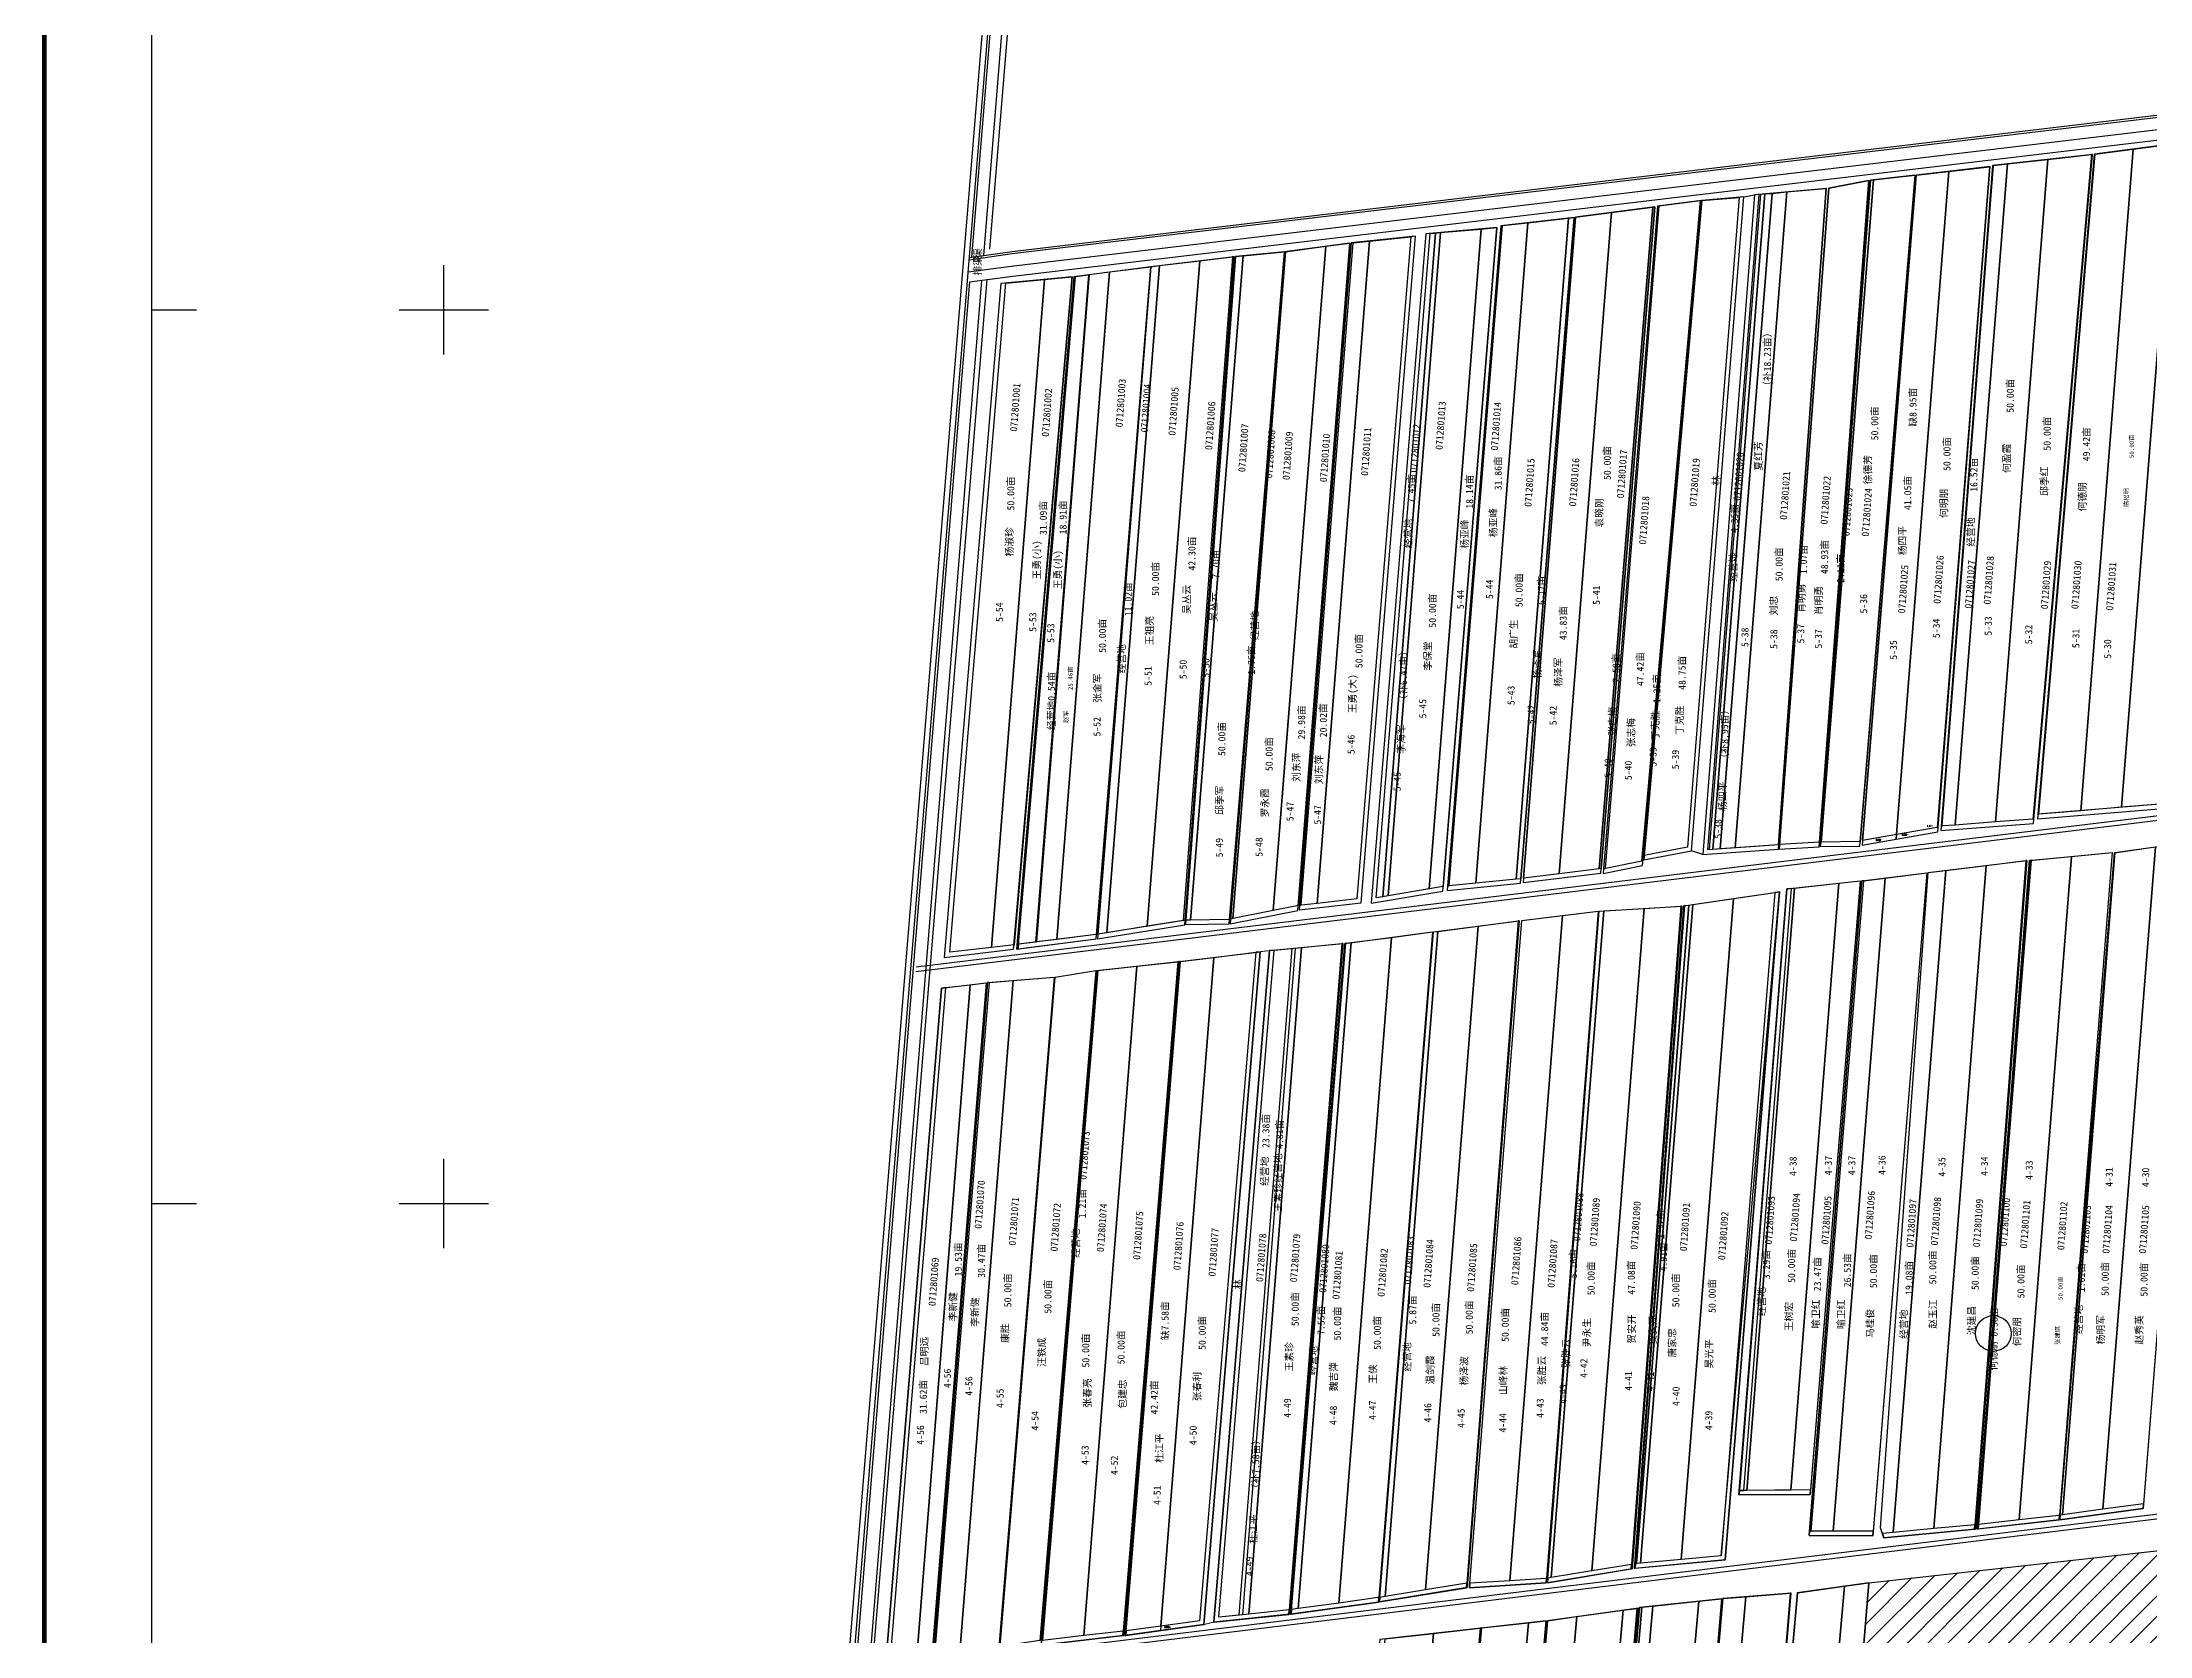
# Model space of a CAD drawing. Extents: x 544465 to 549788, y 4987093 to 4992711.
# Drawn here: x 544539 to 546897, y 4989518 to 4991302 of the extents above; entities that cross this region are included whole.
import ezdxf
from ezdxf.enums import TextEntityAlignment as Align

# ---------------------------------------------------------------- set-up
doc = ezdxf.new("R2010")
doc.units = 0
doc.header["$LTSCALE"] = 10
for name, color, linetype in [('2019年企业分流', 7, 'CONTINUOUS'), ('2020.3.23', 7, 'CONTINUOUS'), ('JMD', 6, 'CONTINUOUS'), ('TK', 7, 'CONTINUOUS'), ('出水桩地块', 2, 'CONTINUOUS'), ('地号', 7, 'CONTINUOUS'), ('地物扣减', 7, 'CONTINUOUS'), ('地籍号', 2, 'CONTINUOUS'), ('权利人', 1, 'CONTINUOUS'), ('测地框', 7, 'CONTINUOUS'), ('经营地地块', 7, 'CONTINUOUS'), ('经营地面积', 7, 'CONTINUOUS'), ('职工姓名', 7, 'CONTINUOUS'), ('路、林、渠', 7, 'CONTINUOUS'), ('身份地地块', 7, 'CONTINUOUS'), ('身份地面积', 7, 'CONTINUOUS'), ('连部', 7, 'CONTINUOUS'), ('面积', 7, 'CONTINUOUS')]:
    doc.layers.add(name, color=color, linetype=linetype)
doc.styles.add('HZ', font='rs.shx', dxfattribs={"width": 0.8, "bigfont": 'hztxt.shx'})
doc.styles.add('宋体', font='')
doc.styles.get('宋体').set_extended_font_data('SimSun')

msp = doc.modelspace()

# ---------------------------------------------------------------- hatches: boundary and pattern name
at = {"layer": 'JMD', "linetype": 'Continuous'}
h = msp.add_hatch(dxfattribs=at)
h.set_pattern_fill('411B', scale=10, style=0)
h.set_pattern_definition([(45, (-11.897, 2.029), (-11.3137085, 11.3137085), [])])
h.paths.add_polyline_path([(547176.1, 4989643.6), (546582.1, 4989577.7), (546532.7, 4988927.2), (547125.8, 4988999.8)])
h.paths.add_polyline_path([(546921.3, 4989383.5), (546921.3, 4989328.7), (546764.6, 4989328.7), (546764.6, 4989383.5)])

# ---------------------------------------------------------------- linework, layer by layer
at = {"layer": '2019年企业分流', "color": 3, "linetype": 'Continuous'}
for points in [[(546878, 4991181.9), (546923.4, 4991187.8), (546864.8, 4990445.4), (546819.6, 4990441.6)], [(546809.2, 4990390.5), (546854.7, 4990394.8), (546795.5, 4989653.2), (546795.3, 4989653.2), (546794.5, 4989653), (546750.4, 4989648.1)], [(546201.5, 4989532.8), (546221.3, 4989535.1), (546164.5, 4988889), (546163.3, 4988888.8), (546144.1, 4988886.8)], [(546222.7, 4989535.1), (546255.6, 4989539.7), (546198.1, 4988891.5), (546167.2, 4988889.4)], [(546328.4, 4989550.2), (546340.7, 4989551.5), (546282.7, 4988898.1), (546273.1, 4988897.1)]]:
    msp.add_lwpolyline(points, close=True, dxfattribs=at)
at = {"layer": '2019年企业分流', "color": 3, "linetype": 'Continuous', "flags": 128}
msp.add_lwpolyline([(545710, 4991041.5), (545732.9, 4991044.5), (545674, 4990297.6), (545651, 4990294.7)], close=True, dxfattribs=at)
at = {"layer": '2020.3.23', "color": 6, "linetype": 'Continuous'}
for points in [[(546239.7, 4990324.3), (546279.5, 4990329.3), (546221.6, 4989582.6), (546220.9, 4989582.5), (546180.7, 4989579.9)], [(546280.5, 4990329.3), (546285.9, 4990329.6), (546226.8, 4989583.4), (546223, 4989582.7)], [(545916.8, 4990285.6), (545936.6, 4990287.5), (545877.4, 4989541.5), (545855, 4989539.2)], [(546340.7, 4989551.5), (546392.2, 4989557), (546334.1, 4988903.3), (546282.7, 4988898.1)]]:
    msp.add_lwpolyline(points, close=True, dxfattribs=at)
at = {"layer": 'TK', "linetype": 'Continuous'}
for p, q in [((544988.1, 4990952), (544988.1, 4991052)), ((544661.1, 4991002), (544711.1, 4991002)), ((544938.1, 4991002), (545038.1, 4991002)), ((544988.1, 4989952), (544988.1, 4990052)), ((544661.1, 4990002), (544711.1, 4990002)), ((544938.1, 4990002), (545038.1, 4990002))]:
    msp.add_line(p, q, dxfattribs=at)
at = {"layer": 'TK', "linetype": 'Continuous', "const_width": 5, "flags": 128}
msp.add_lwpolyline([(544541.1, 4987276), (549781.1, 4987276), (549781.1, 4992516), (544541.1, 4992516)], close=True, dxfattribs=at)
at = {"layer": 'TK', "linetype": 'Continuous', "flags": 128}
msp.add_lwpolyline([(544661.1, 4987396), (549661.1, 4987396), (549661.1, 4992396), (544661.1, 4992396)], close=True, dxfattribs=at)
at = {"layer": '出水桩地块', "color": 7, "linetype": 'Continuous', "flags": 128}
for points in [[(546718.2, 4991162.5), (546717.2, 4991162.3), (546658.8, 4990422.8), (546659.8, 4990423)], [(546721.8, 4991163.8), (546720.8, 4991163.6), (546663.3, 4990424.4), (546664.3, 4990424.5)], [(546832.4, 4991176.1), (546831.4, 4991175.9), (546765.9, 4990432.3), (546766.9, 4990432.4)], [(546835.4, 4991176.3), (546834.4, 4991176.2), (546771.3, 4990437.7), (546772.3, 4990437.7)], [(546347.8, 4991118.4), (546345.7, 4991118.1), (546285.6, 4990376.7), (546287.6, 4990377.1)], [(546172.6, 4991096.4), (546170.5, 4991096.2), (546110.8, 4990357.3), (546112.8, 4990357.5)], [(546005.3, 4991077.2), (546003.3, 4991077), (545945.2, 4990335.5), (545947.2, 4990335.8)], [(545872.3, 4991061.5), (545870.3, 4991061.3), (545815.2, 4990318.7), (545816, 4990318.8), (545817.3, 4990319.1)], [(545694.8, 4991039.5), (545692.8, 4991039.2), (545628.6, 4990286.8), (545630.7, 4990287.1)], [(546759.1, 4990385.9), (546758.1, 4990385.8), (546701, 4989642.6), (546701, 4989642.6), (546700.6, 4989637.5), (546701.6, 4989637.6)], [(546763, 4990386), (546761.9, 4990385.9), (546703.5, 4989637.7), (546704.5, 4989637.8)], [(546576.5, 4990363.3), (546574.4, 4990363), (546515.8, 4989635.5), (546517.8, 4989635.5)], [(546373, 4990334.7), (546371.9, 4990334.6), (546316.9, 4989598.2), (546316.5, 4989593.1), (546317.5, 4989593.2)], [(546376.5, 4990335.4), (546375.4, 4990335.2), (546320, 4989593.7), (546321, 4989593.8)], [(546191.1, 4990318.5), (546190.1, 4990318.4), (546132.4, 4989577.2), (546132, 4989572.1), (546133, 4989572.3)], [(545993.8, 4990293), (545992.8, 4990292.9), (545933.6, 4989547.2), (545933.2, 4989542.2), (545934.2, 4989542.3)], [(545997, 4990293.3), (545996, 4990293.1), (545935.1, 4989542.4), (545936.1, 4989542.5)], [(545810.1, 4990272.7), (545809.1, 4990272.6), (545747.5, 4989518.5), (545748.5, 4989518.6)], [(545812.2, 4990272.9), (545811.2, 4990272.7), (545749.9, 4989518.6), (545750.9, 4989518.7)], [(545537.5, 4989496.1), (545598.4, 4990249.4), (545596.3, 4990249.3), (545535, 4989490.7), (545537.1, 4989491)], [(546495.4, 4989566), (546494.4, 4989565.9), (546440.2, 4988912.5), (546441.3, 4988912.7)], [(546503, 4989566.4), (546502, 4989566.2), (546444, 4988912.8), (546445, 4988913)], [(546324.7, 4989549.3), (546322.7, 4989549), (546267.3, 4988896.4), (546266.8, 4988891.3), (546268.9, 4988891.5)], [(546149.4, 4989527), (546147.3, 4989526.7), (546090, 4988881.2), (546092, 4988881.4)]]:
    msp.add_lwpolyline(points, close=True, dxfattribs=at)
at = {"layer": '地物扣减', "color": 7, "linetype": 'Continuous', "flags": 128}
for points in [[(546442.3, 4991128.5), (546437.3, 4991128), (546379.3, 4990400.9), (546331, 4990391.6), (546330.5, 4990386.5), (546383.9, 4990396.7)], [(546442.3, 4991128.5), (546437.3, 4991128), (546379.3, 4990400.9), (546331, 4990391.6), (546330.5, 4990386.5), (546383.9, 4990396.7)], [(546481.3, 4990398.5), (546481.6, 4990403.6), (546481.1, 4990403.6), (546481.6, 4990403.6), (546402.2, 4990397.9), (546459.6, 4991131.2), (546454.5, 4991130.8), (546396.7, 4990392.5)], [(546014.2, 4990338.4), (546075.1, 4991084.4), (546070, 4991083.9), (546009.6, 4990342.9), (545965.2, 4990337.8), (545947.2, 4990335.8), (545945.2, 4990335.5), (545944.8, 4990330.5)], [(546105.5, 4990351.7), (546105.9, 4990356.8), (546031, 4990344), (546091.6, 4991087.4), (546086.6, 4991087), (546025.5, 4990338)], [(545616.9, 4991032.1), (545611.1, 4991031.5), (545547.8, 4990277.5), (545625.4, 4990286.6), (545625.9, 4990291.6), (545600.9, 4990288.7), (545554.1, 4990283.3)], [(546766.5, 4990427.3), (546766.9, 4990432.4), (546765.9, 4990432.3), (546724.1, 4990429.1), (546678.9, 4990425.6), (546664.3, 4990424.5), (546663.3, 4990424.4), (546662.9, 4990419.4)], [(546906.9, 4990443.8), (546907.3, 4990448.9), (546771.3, 4990437.7), (546770.8, 4990432.6)], [(546527, 4990406.3), (546482.3, 4990403.7), (546481.9, 4990398.6), (546526.7, 4990401.3)], [(546572.7, 4990407), (546529, 4990406.5), (546528.4, 4990406.4), (546528, 4990401.4), (546572.2, 4990402)], [(546659.4, 4990417.8), (546659.8, 4990423), (546658.8, 4990422.8), (546613.2, 4990414.9), (546575.3, 4990408.3), (546574.9, 4990403.2)], [(546613, 4990409.8), (546613.2, 4990414.9), (546575.3, 4990408.3), (546574.9, 4990403.2)], [(546659.4, 4990417.8), (546659.8, 4990423), (546658.8, 4990422.8), (546613.2, 4990414.9), (546613, 4990409.8)], [(546192.5, 4990360.4), (546192.9, 4990365.5), (546187.9, 4990365), (546142.5, 4990360.4), (546112.8, 4990357.5), (546110.8, 4990357.3), (546110.4, 4990352.2)], [(546282.5, 4990371.8), (546282.9, 4990376.8), (546280.5, 4990376.6), (546235.8, 4990371), (546196, 4990366.1), (546195.6, 4990361.1)], [(545943.3, 4990330.1), (545943.7, 4990335.4), (545942.2, 4990335), (545916, 4990329.8), (545870.6, 4990320.8), (545868.2, 4990320.4), (545867.8, 4990315.2)], [(546421.6, 4989603.3), (546482.2, 4990350.9), (546477.1, 4990350.2), (546417, 4989607.9), (546372.3, 4989603.7), (546326.8, 4989599.4), (546322.4, 4989599), (546321.3, 4989598.9), (546321, 4989593.8)], [(546482.2, 4990350.9), (546477.1, 4990350.2), (546417, 4989607.9), (546417, 4989607.9)], [(546495.7, 4990354.6), (546490.6, 4990354), (546437.4, 4989680.9), (546442.4, 4989681)], [(545816.9, 4990313.9), (545817.3, 4990319.1), (545816, 4990318.8), (545719.8, 4990303.4), (545719.4, 4990298.3)], [(545867.2, 4990320.2), (545867, 4990320.1), (545866.4, 4990320), (545823.5, 4990319.2), (545818.3, 4990319.2), (545817.9, 4990314.1), (545866.8, 4990315.1)], [(545717.9, 4990298.2), (545718.3, 4990303.2), (545717.5, 4990303.2), (545631.1, 4990292.1), (545630.7, 4990287.1)], [(545838.2, 4989530.8), (545901.4, 4990283.8), (545896.4, 4990283.2), (545833.5, 4989535.2), (545790.3, 4989529.2), (545751.3, 4989523.8), (545750.9, 4989518.7)], [(545838.2, 4989530.8), (545901.4, 4990283.8), (545896.4, 4990283.2), (545833.5, 4989535.2), (545790.3, 4989529.2), (545789.9, 4989524.1)], [(545933.2, 4989542.2), (545933.6, 4989547.2), (545933.6, 4989547.2), (545888.6, 4989542.6), (545881.8, 4989541.9), (545855, 4989539.2), (545916.8, 4990285.6), (545911.8, 4990285.1), (545849.5, 4989533.6)], [(545534.1, 4989495.7), (545533.5, 4989495.7), (545517.2, 4989494.9), (545487.9, 4989493.5), (545549.6, 4990243.8), (545544.6, 4990243.2), (545482.4, 4989488.2), (545533.7, 4989490.7)], [(546517.2, 4989681.5), (546437.4, 4989680.9), (546437, 4989675.9), (546516.8, 4989676.5)], [(546795.1, 4989648.1), (546795.5, 4989653.2), (546795.3, 4989653.2), (546794.5, 4989653), (546750.4, 4989648.1), (546705.1, 4989642.9), (546704.9, 4989642.9), (546704.5, 4989637.8)], [(546889.3, 4989660.9), (546889.7, 4989666), (546844.2, 4989659.8), (546798.8, 4989653.6), (546796.4, 4989653.3), (546796, 4989648.2)], [(546587.2, 4989635.2), (546542.5, 4989635.4), (546517.8, 4989635.5), (546515.8, 4989635.5), (546515.4, 4989630.5), (546586.8, 4989630.2)], [(546700.6, 4989637.5), (546701, 4989642.6), (546654.9, 4989638.2), (546609.6, 4989633.9), (546597.5, 4989632.8), (546599.2, 4989627.9)], [(546701, 4989642.6), (546654.9, 4989638.2), (546609.6, 4989633.9), (546597.5, 4989632.8), (546599.2, 4989627.9), (546700.6, 4989637.5)], [(546221.2, 4989577.5), (546221.6, 4989582.6), (546220.9, 4989582.5), (546180.7, 4989579.9), (546135.8, 4989577), (546135.4, 4989572)], [(546316.5, 4989593.1), (546316.9, 4989598.2), (546316.7, 4989598.2), (546272.2, 4989590.8), (546226.8, 4989583.4), (546223, 4989582.7), (546222.6, 4989577.6)], [(546033.6, 4989556), (546034, 4989561.1), (546033.9, 4989561.1), (546032.9, 4989561), (545989.3, 4989554.9), (545944, 4989548.7), (545936.5, 4989547.6), (545936.1, 4989542.5)], [(546132, 4989572.1), (546132.4, 4989577.2), (546086.4, 4989569.7), (546041, 4989562.3), (546035.1, 4989561.3), (546034.7, 4989556.2)], [(545747.5, 4989518.5), (545747.9, 4989523.6), (545703.9, 4989518.5), (545657.7, 4989513.1), (545656.6, 4989513), (545656.2, 4989507.9)]]:
    msp.add_lwpolyline(points, close=True, dxfattribs=at)
for points in [[(546613.2, 4990414.9), (546613, 4990409.8)], [(546132.6, 4989579.7), (546132, 4989572.1)], [(545790.3, 4989529.2), (545789.9, 4989524.1)]]:
    msp.add_lwpolyline(points, dxfattribs=at)
at = {"layer": '地物扣减', "color": 7, "linetype": 'Continuous'}
msp.add_circle((546721.6, 4989856.6), 20, dxfattribs=at)
at = {"layer": '测地框', "linetype": 'Continuous', "flags": 128}
for points, elevation in [([(546971.4, 4991194.1), (546834.4, 4991176.2), (546770.8, 4990432.6), (546906.9, 4990443.8)], 280.6), ([(546718.2, 4991162.5), (546635.2, 4991152.9), (546574.9, 4990403.2), (546659.4, 4990417.8)], 280.4), ([(546832.4, 4991176.1), (546720.8, 4991163.6), (546662.9, 4990419.4), (546766.5, 4990427.3)], 280.4), ([(546535.1, 4991137.9), (546454.5, 4991130.8), (546396.7, 4990392.5), (546481.3, 4990398.5)], 280.3), ([(546582.1, 4991147), (546537.5, 4991138.1), (546481.9, 4990398.6), (546526.7, 4990401.3)], 280.5), ([(546634, 4991152.9), (546584.3, 4991147.1), (546528, 4990401.4), (546572.2, 4990402)], 280.5), ([(546342.9, 4991117.5), (546254.2, 4991105.8), (546195.6, 4990361.1), (546282.5, 4990371.8)], 280.9), ([(546394.9, 4991124.6), (546345.7, 4991118.1), (546285.2, 4990371.5), (546328.9, 4990380.4)], 280.4), ([(546442.3, 4991128.5), (546395.4, 4991124.4), (546330.5, 4990386.5), (546383.9, 4990396.7)], 280.5), ([(546166.1, 4991094.1), (546086.6, 4991087), (546025.5, 4990338), (546105.5, 4990351.7)], 280.7), ([(546252.6, 4991105.4), (546170.5, 4991096.2), (546110.4, 4990352.2), (546192.5, 4990360.4)], 280.8), ([(545928.4, 4991067.2), (545873.6, 4991061.7), (545817.9, 4990314.1), (545866.8, 4990315.1)], 280.5), ([(546001.6, 4991076.7), (545928.7, 4991067.1), (545867.8, 4990315.2), (545943.3, 4990330.1)], 280.4), ([(546075.1, 4991084.4), (546003.3, 4991077), (545944.8, 4990330.5), (546014.2, 4990338.4)], 280.7), ([(545778.8, 4991050.4), (545692.8, 4991039.2), (545628.6, 4990286.8), (545717.9, 4990298.2)], 280.6), ([(545872.3, 4991061.5), (545778.8, 4991050.4), (545719.4, 4990298.3), (545816.9, 4990313.9)], 280.6), ([(545690.9, 4991039), (545611.1, 4991031.5), (545547.8, 4990277.5), (545625.4, 4990286.6)], 280.6), ([(546857, 4990394.6), (546948.5, 4990407.9), (546889.3, 4989660.9), (546796, 4989648.2)], 280.8), ([(546648.5, 4990372.4), (546759.1, 4990385.9), (546701.6, 4989637.6), (546599.2, 4989627.9), (546595.2, 4989639.2)], 280.7), ([(546761.9, 4990385.9), (546854.7, 4990394.8), (546795.1, 4989648.1), (546703.5, 4989637.7)], 280.9), ([(546490.6, 4990354), (546572.7, 4990363), (546516.8, 4989676.5), (546437, 4989675.9)], 280.7), ([(546574.4, 4990363), (546647.1, 4990372.2), (546586.8, 4989630.2), (546515.4, 4989630.5)], 280.6), ([(546280.5, 4990329.3), (546373, 4990334.7), (546317.5, 4989593.2), (546222.6, 4989577.6)], 280.7), ([(546375.4, 4990335.2), (546482.2, 4990350.9), (546421.6, 4989603.3), (546320, 4989593.7)], 280.6), ([(546095.2, 4990306), (546191.1, 4990318.5), (546133, 4989572.3), (546034.7, 4989556.2)], 281.1), ([(546194.1, 4990318.6), (546279.5, 4990329.3), (546221.2, 4989577.5), (546135.4, 4989572)], 280.5), ([(545911.8, 4990285.1), (545993.8, 4990293), (545934.2, 4989542.3), (545849.5, 4989533.6)], 280.4), ([(545996, 4990293.1), (546094.1, 4990305.9), (546033.6, 4989556), (545935.1, 4989542.4)], 280.6), ([(545718.7, 4990262.7), (545810.1, 4990272.7), (545748.5, 4989518.6), (545656.2, 4989507.9)], 280.3), ([(545811.2, 4990272.7), (545901.4, 4990283.8), (545838.2, 4989530.8), (545749.9, 4989518.6)], 280.5), ([(545544.6, 4990243.2), (545594.7, 4990249), (545533.7, 4989490.7), (545482.4, 4989488.2)], 280.5), ([(545596.3, 4990249.3), (545670.9, 4990255.5), (545608.6, 4989500.7), (545535, 4989490.7)], 280.3), ([(546417.8, 4989559.8), (546325.8, 4989549.9), (546270, 4988891.8), (546361.4, 4988901.1)], 281), ([(546495.4, 4989566), (546419.1, 4989560), (546362.4, 4988901), (546441.3, 4988912.7)], 281), ([(546582.1, 4989577.7), (546502, 4989566.2), (546444, 4988912.8), (546529, 4988926)], 281), ([(546221.3, 4989535.1), (546035.2, 4989514.1), (545980.8, 4988864.9), (546164.1, 4988883.8)], 281.4), ([(546324.7, 4989549.3), (546222.7, 4989535.1), (546166.7, 4988884.3), (546268.9, 4988891.5)], 281.2)]:
    msp.add_lwpolyline(points, close=True, dxfattribs=dict(at, elevation=elevation))
at = {"layer": '经营地地块', "color": 5, "linetype": 'Continuous'}
for points in [[(546721.8, 4991163.8), (546737.3, 4991165.5), (546678.9, 4990425.6), (546664.3, 4990424.5)], [(546584.3, 4991147.1), (546587.5, 4991147.5), (546529, 4990406.5), (546528.4, 4990406.4)], [(546461.6, 4991131.4), (546465.8, 4991131.8), (546407.9, 4990398.3), (546404.2, 4990398)], [(545928.7, 4991067.1), (545929.5, 4991067.2), (545870.6, 4990320.8), (545868.2, 4990320.4)], [(546091.6, 4991087.4), (546097.4, 4991087.9), (546038.7, 4990345.3), (546031, 4990344)], [(545778.8, 4991050.4), (545788.7, 4991051.6), (545729.8, 4990305), (545719.8, 4990303.4)], [(545709.5, 4991041.4), (545710, 4991041.5), (545651, 4990294.7), (545650.5, 4990294.6)], [(546857, 4990394.6), (546857.5, 4990394.7), (546798.8, 4989653.6), (546796.4, 4989653.3)], [(546648.5, 4990372.4), (546668.3, 4990374.8), (546609.6, 4989633.9), (546597.5, 4989632.8), (546595.2, 4989639.2)], [(546380.8, 4990336), (546385.3, 4990336.7), (546326.8, 4989599.4), (546322.4, 4989599)], [(546495.7, 4990354.6), (546499, 4990354.9), (546445.6, 4989681), (546442.4, 4989681)], [(545997, 4990293.3), (546003.1, 4990294.1), (545944, 4989548.7), (545936.5, 4989547.6)], [(546095.2, 4990306), (546100, 4990306.6), (546041, 4989562.3), (546035.1, 4989561.3)], [(545718.7, 4990262.7), (545719.8, 4990262.8), (545657.7, 4989513.1), (545656.6, 4989513)], [(546555.1, 4989573.8), (546582.1, 4989577.7), (546529.5, 4988931.2), (546497.6, 4988926.2)]]:
    msp.add_lwpolyline(points, close=True, dxfattribs=at)
at = {"layer": '经营地地块', "color": 5, "linetype": 'Continuous', "const_width": 0.6}
msp.add_lwpolyline([(545936.6, 4990287.5), (545940.9, 4990287.9), (545881.8, 4989541.9), (545877.4, 4989541.5)], close=True, dxfattribs=at)
at = {"layer": '路、林、渠', "color": 3, "linetype": 'Continuous', "elevation": 280.8, "flags": 128}
for points in [[(545598.7, 4991070.1), (545685.2, 4992118.9)], [(545467.4, 4989478.7), (545595.9, 4991035.9)]]:
    msp.add_lwpolyline(points, dxfattribs=at)
at = {"layer": '路、林、渠', "color": 5, "linetype": 'Continuous', "flags": 128}
for points, elevation in [([(545654, 4992091.3), (545413.2, 4989155.5), (545412.9, 4989152.8), (545412.3, 4989150.7), (545408.3, 4989147.7), (545404.5, 4989146.1), (544661.1, 4988862.9)], 280.2), ([(545337.6, 4988065.3), (545334.4, 4988065.6), (545332.7, 4988066), (545330.9, 4988068.1), (545329.9, 4988072.2), (545660.9, 4992090.1)], 282.9)]:
    msp.add_lwpolyline(points, dxfattribs=dict(at, elevation=elevation))
at = {"layer": '路、林、渠', "color": 4, "linetype": 'Continuous', "flags": 128}
for points, elevation in [([(545663.1, 4992091.9), (545578.5, 4991060.9)], 280), ([(545592.3, 4991062.9), (545675.8, 4992093.6)], 284.6), ([(545623.7, 4991065.1), (547323.3, 4991267.5)], 280.5), ([(545623.9, 4991067.4), (547323.5, 4991269.8)], 280.6), ([(545621.7, 4991039.5), (547321.2, 4991241.8)], 280.8), ([(545622.6, 4991051.1), (547322.2, 4991253.4)], 279.7), ([(545576.1, 4991060.6), (545623.9, 4991067.4)], 280.6), ([(545574.8, 4991044.5), (545622.6, 4991051.1)], 279.7), ([(545575.9, 4991058.2), (545623.7, 4991065.1)], 280.5), ([(545576.2, 4991033.3), (545332.7, 4988066)], 280), ([(545463.9, 4989478.2), (545590, 4991035.1)], 284.6), ([(545576.2, 4991033.3), (545621.7, 4991039.5)], 280.1), ([(547258.7, 4990478.8), (545516.6, 4990266.4)], 281.6), ([(547258.3, 4990473.6), (545516.2, 4990261.3)], 281.7), ([(547193.8, 4989684.1), (545463.5, 4989472.7)], 282.1), ([(547193, 4989689.5), (545463.9, 4989478.2)], 281.9)]:
    msp.add_lwpolyline(points, dxfattribs=dict(at, elevation=elevation))
at = {"layer": '路、林、渠', "color": 3, "linetype": 'Continuous', "elevation": 280.5, "flags": 128}
msp.add_lwpolyline([(546442.3, 4991128.5), (546454.5, 4991130.8), (546396.7, 4990392.5), (546383.9, 4990396.7)], close=True, dxfattribs=at)
at = {"layer": '路、林、渠', "color": 3, "linetype": 'Continuous', "const_width": 1, "elevation": 280.5, "flags": 128}
msp.add_lwpolyline([(545901.4, 4990283.8), (545911.8, 4990285.1), (545849.5, 4989533.6), (545838.2, 4989530.8)], close=True, dxfattribs=at)
at = {"layer": '身份地地块', "color": 1, "linetype": 'Continuous'}
for points in [[(546923.4, 4991187.8), (546971.4, 4991194.1), (546907.3, 4990448.9), (546864.8, 4990445.4)], [(546671.8, 4991157.1), (546717.2, 4991162.3), (546658.8, 4990422.8), (546613.2, 4990414.9)], [(546737.3, 4991165.5), (546782.7, 4991170.5), (546724.1, 4990429.1), (546678.9, 4990425.6)], [(546782.7, 4991170.5), (546831.4, 4991175.9), (546765.9, 4990432.3), (546724.1, 4990429.1)], [(546835.4, 4991176.3), (546878, 4991181.9), (546819.6, 4990441.6), (546772.3, 4990437.7)], [(546490.7, 4991134), (546534.2, 4991137.8), (546480.7, 4990403.6), (546432.7, 4990400)], [(546537.5, 4991138.1), (546582.1, 4991147), (546527, 4990406.3), (546482.3, 4990403.7)], [(546587.5, 4991147.5), (546634, 4991152.9), (546572.7, 4990407), (546529, 4990406.5)], [(546635.2, 4991152.9), (546671.8, 4991157.1), (546613.2, 4990414.9), (546575.3, 4990408.3)], [(546294.3, 4991111.1), (546340.5, 4991117.2), (546280.5, 4990376.6), (546235.8, 4990371)], [(546340.5, 4991117.2), (546342.9, 4991117.5), (546282.9, 4990376.8), (546280.5, 4990376.6)], [(546347.8, 4991118.4), (546393.8, 4991124.4), (546328.3, 4990385.3), (546287.6, 4990377.1)], [(546393.8, 4991124.4), (546394.9, 4991124.6), (546329.4, 4990385.6), (546328.3, 4990385.3)], [(546395.4, 4991124.4), (546437.3, 4991128), (546379.3, 4990400.9), (546331, 4990391.6)], [(546465.8, 4991131.8), (546474, 4991132.5), (546416.1, 4990398.9), (546407.9, 4990398.3)], [(546474, 4991132.5), (546490.7, 4991134), (546432.7, 4990400), (546416.1, 4990398.9)], [(546103.2, 4991088.5), (546148.6, 4991092.5), (546090.3, 4990354.1), (546044.6, 4990346.3)], [(546148.6, 4991092.5), (546166.1, 4991094.1), (546105.9, 4990356.8), (546090.3, 4990354.1)], [(546172.6, 4991096.4), (546200.8, 4991099.6), (546142.5, 4990360.4), (546112.8, 4990357.5)], [(546200.8, 4991099.6), (546246.3, 4991104.7), (546187.9, 4990365), (546142.5, 4990360.4)], [(546246.3, 4991104.7), (546252.6, 4991105.4), (546192.9, 4990365.5), (546187.9, 4990365)], [(546254.2, 4991105.8), (546294.3, 4991111.1), (546235.8, 4990371), (546196, 4990366.1)], [(545882.2, 4991062.5), (545928.4, 4991067.2), (545867.2, 4990320.2), (545867, 4990320.1), (545866.4, 4990320), (545823.5, 4990319.2)], [(545928.7, 4991067.1), (545929.5, 4991067.2), (545870.6, 4990320.8), (545868.2, 4990320.4)], [(545929.5, 4991067.2), (545974.7, 4991073.2), (545916, 4990329.8), (545870.6, 4990320.8)], [(545974.7, 4991073.2), (546001.6, 4991076.7), (545943.7, 4990335.4), (545942.2, 4990335), (545916, 4990329.8)], [(546005.3, 4991077.2), (546023.7, 4991079.1), (545965.2, 4990337.8), (545947.2, 4990335.8)], [(546023.7, 4991079.1), (546070, 4991083.9), (546009.6, 4990342.9), (545965.2, 4990337.8)], [(546097.4, 4991087.9), (546103.2, 4991088.5), (546044.6, 4990346.3), (546038.7, 4990345.3)], [(545732.9, 4991044.5), (545778.8, 4991050.4), (545718.3, 4990303.2), (545717.5, 4990303.2), (545674, 4990297.6)], [(545788.7, 4991051.6), (545833.8, 4991056.9), (545775, 4990312.3), (545729.8, 4990305)], [(545833.8, 4991056.9), (545870.3, 4991061.3), (545815.2, 4990318.7), (545775, 4990312.3)], [(545873.6, 4991061.7), (545882.2, 4991062.5), (545823.5, 4990319.2), (545818.3, 4990319.2)], [(545616.9, 4991032.1), (545659.9, 4991036.1), (545600.9, 4990288.7), (545554.1, 4990283.3)], [(545659.9, 4991036.1), (545690.9, 4991039), (545625.9, 4990291.6), (545600.9, 4990288.7)], [(545694.8, 4991039.5), (545709.5, 4991041.4), (545650.5, 4990294.6), (545631.1, 4990292.1)], [(546903, 4990401.3), (546948.5, 4990407.9), (546889.7, 4989666), (546844.2, 4989659.8)], [(546713.7, 4990380.4), (546758.1, 4990385.8), (546701, 4989642.6), (546654.9, 4989638.2)], [(546764.1, 4990386.1), (546809.2, 4990390.5), (546750.4, 4989648.1), (546705, 4989642.9)], [(546857.5, 4990394.7), (546903, 4990401.3), (546844.2, 4989659.8), (546798.8, 4989653.6)], [(546499, 4990354.9), (546548.7, 4990360.4), (546494.9, 4989681.3), (546445.6, 4989681)], [(546548.7, 4990360.4), (546572.7, 4990363), (546517.2, 4989681.5), (546494.9, 4989681.3)], [(546576.5, 4990363.3), (546600.5, 4990366.3), (546542.5, 4989635.4), (546517.8, 4989635.5)], [(546600.5, 4990366.3), (546647.1, 4990372.2), (546587.2, 4989635.2), (546542.5, 4989635.4)], [(546668.3, 4990374.8), (546713.7, 4990380.4), (546654.9, 4989638.2), (546609.6, 4989633.9)], [(546376.5, 4990335.4), (546380.8, 4990336), (546322.4, 4989599), (546321.3, 4989598.9)], [(546385.3, 4990336.7), (546430.9, 4990343.4), (546372.3, 4989603.7), (546326.8, 4989599.4)], [(546430.9, 4990343.4), (546477.1, 4990350.2), (546417, 4989607.9), (546372.3, 4989603.7)], [(546100, 4990306.6), (546145.3, 4990312.5), (546086.4, 4989569.7), (546041, 4989562.3)], [(546145.3, 4990312.5), (546190.1, 4990318.4), (546132.4, 4989577.2), (546086.4, 4989569.7)], [(546194.1, 4990318.6), (546239.7, 4990324.3), (546180.7, 4989579.9), (546135.8, 4989577)], [(546285.9, 4990329.6), (546331, 4990332.2), (546272.2, 4989590.8), (546226.8, 4989583.4)], [(546331, 4990332.2), (546371.9, 4990334.6), (546316.9, 4989598.2), (546316.7, 4989598.2), (546272.2, 4989590.8)], [(545940.9, 4990287.9), (545947.7, 4990288.6), (545888.6, 4989542.6), (545881.8, 4989541.9)], [(545947.7, 4990288.6), (545992.8, 4990292.9), (545933.6, 4989547.2), (545933.6, 4989547.2), (545888.6, 4989542.6)], [(546003.1, 4990294.1), (546048.3, 4990299.9), (545989.3, 4989554.9), (545944, 4989548.7)], [(546048.3, 4990299.9), (546094.1, 4990305.9), (546034, 4989561.1), (546033.9, 4989561.1), (546032.9, 4989561), (545989.3, 4989554.9)], [(545719.8, 4990262.8), (545763.3, 4990267.6), (545703.9, 4989518.5), (545657.7, 4989513.1)], [(545763.3, 4990267.6), (545809.1, 4990272.6), (545747.9, 4989523.6), (545703.9, 4989518.5)], [(545812.2, 4990272.9), (545849.6, 4990277.4), (545790.3, 4989529.2), (545751.3, 4989523.8)], [(545849.6, 4990277.4), (545896.4, 4990283.2), (545833.5, 4989535.2), (545790.3, 4989529.2)], [(545549.6, 4990243.8), (545576.8, 4990246.9), (545517.2, 4989494.9), (545487.9, 4989493.5)], [(545576.8, 4990246.9), (545594.7, 4990249), (545534.1, 4989495.7), (545533.5, 4989495.7), (545517.2, 4989494.9)], [(545598.4, 4990249.4), (545624.9, 4990251.7), (545565.4, 4989499.9), (545537.5, 4989496.1)], [(545624.9, 4990251.7), (545670.9, 4990255.5), (545609, 4989505.7), (545565.4, 4989499.9)], [(545672.1, 4990255.3), (545717.6, 4990262.7), (545654.9, 4989513), (545610.3, 4989506.3)], [(546392.2, 4989557), (546417.8, 4989559.8), (546361.9, 4988906.1), (546361.2, 4988906.1), (546334.1, 4988903.3)], [(546419.1, 4989560), (546444.8, 4989562), (546386.8, 4988909.7), (546362.9, 4988906.2)], [(546444.8, 4989562), (546494.4, 4989565.9), (546440.7, 4988917.6), (546386.8, 4988909.7)], [(546503, 4989566.4), (546555.1, 4989573.8), (546497.6, 4988926.2), (546445.5, 4988918.1)], [(546255.6, 4989539.7), (546307.6, 4989546.9), (546249.7, 4988895.1), (546198.1, 4988891.5)], [(546307.6, 4989546.9), (546322.7, 4989549), (546267.3, 4988896.4), (546249.7, 4988895.1)], [(546325.8, 4989549.9), (546328.4, 4989550.2), (546273.1, 4988897.1), (546270.5, 4988896.8)], [(546041.3, 4989514.8), (546095.2, 4989520.8), (546037.9, 4988875.8), (545987.3, 4988870.6)], [(546095.2, 4989520.8), (546147.3, 4989526.7), (546090, 4988881.2), (546037.9, 4988875.8)], [(546149.4, 4989527), (546201.5, 4989532.8), (546144.1, 4988886.8), (546092, 4988881.4)]]:
    msp.add_lwpolyline(points, close=True, dxfattribs=at)
at = {"layer": '身份地地块', "color": 1, "linetype": 'Continuous', "flags": 128}
msp.add_lwpolyline([(546704.9, 4989642.9), (546705, 4989642.9), (546764.1, 4990386.1), (546763, 4990386)], close=True, dxfattribs=at)
at = {"layer": '身份地面积', "color": 1, "linetype": 'Continuous', "flags": 128}
msp.add_lwpolyline([(546535.1, 4991137.9), (546534.2, 4991137.8), (546480.7, 4990403.6), (546481.6, 4990403.6)], close=True, dxfattribs=at)
at = {"layer": '连部', "color": 7, "linetype": 'Continuous', "elevation": 281, "flags": 128}
msp.add_lwpolyline([(546582.1, 4989577.7), (547176.1, 4989643.6), (547125.8, 4988999.8), (546532.7, 4988927.2)], close=True, dxfattribs=at)

# ---------------------------------------------------------------- texts
at = {"layer": '2020.3.23', "color": 6, "linetype": 'Continuous', "style": '宋体'}
for s, p in [('23.38亩', (545911.7, 4990064.2)), ('5.16亩', (546255.7, 4989918.3, 280.7)), ('44.84亩', (546223.5, 4989842.6))]:
    msp.add_text(s, height=8, rotation=90, dxfattribs=at).set_placement(p)
for s, p in [('经营地', (545906.1, 4990038.1)), ('张胜云', (546243.2, 4989834.6)), ('张胜云', (546216.2, 4989815.1))]:
    msp.add_text(s, height=8, rotation=90, dxfattribs=at).set_placement(p, align=Align.MIDDLE)
at = {"layer": 'JMD', "color": 1, "linetype": 'Continuous', "style": '宋体'}
msp.add_text('（补18.23亩）', height=8, rotation=90, dxfattribs=at).set_placement((546468.5, 4990946.8), align=Align.MIDDLE)
at = {"layer": 'JMD', "color": 2, "linetype": 'Continuous', "style": '宋体'}
msp.add_text('缺8.95亩', height=8, rotation=90, dxfattribs=at).set_placement((546631.3, 4990893.2), align=Align.MIDDLE)
at = {"layer": 'JMD', "color": 6, "linetype": 'Continuous', "style": '宋体'}
for s, p in [('（补6.47亩）', (546061.2, 4990593)), ('缺7.58亩', (545794.6, 4989870.9))]:
    msp.add_text(s, height=8, rotation=90, dxfattribs=at).set_placement(p, align=Align.MIDDLE)
at = {"layer": '地号', "linetype": 'Continuous', "style": '宋体'}
for s, p in [('5-44', (546129.2, 4990667.1, 282.4)), ('5-44', (546161.9, 4990678.5, 282.4)), ('5-41', (546281.6, 4990671.9, 282.4)), ('5-54', (545613.6, 4990652.9, 282.4)), ('5-36', (546580.4, 4990662.3, 282.4)), ('5-53', (545650.9, 4990641.8, 282.4)), ('5-53', (545671, 4990629.5, 282.4)), ('5-38', (546447.6, 4990624.8, 282.4)), ('5-38', (546479.9, 4990622.7, 282.4)), ('5-37', (546510.1, 4990628.8, 282.4)), ('5-37', (546529.8, 4990623, 282.4)), ('5-34', (546661.7, 4990634.8, 282.4)), ('5-33', (546719.8, 4990637.5, 282.4)), ('5-32', (546765.1, 4990627.9, 282.4)), ('5-31', (546817.9, 4990623.5, 282.4)), ('5-35', (546613.8, 4990610.6, 282.4)), ('5-30', (546853.4, 4990611.7, 282.4)), ('5-51', (545779.9, 4990581.5, 282.4)), ('5-50', (545819.1, 4990588.8, 282.4)), ('5-50', (545844.6, 4990590.5, 282.4)), ('5-43', (546185.9, 4990559.8, 282.4)), ('5-45', (546087.2, 4990544.9, 282.4)), ('5-42', (546208.5, 4990538.5, 282.4)), ('5-42', (546233, 4990537.2, 282.4)), ('5-52', (545722.7, 4990524.7, 282.4)), ('5-46', (546007, 4990504.9, 282.4)), ('5-39', (546344.8, 4990490.9, 282.4)), ('5-39', (546369.9, 4990488, 282.4)), ('5-45', (546058.5, 4990463.3, 282.4)), ('5-40', (546294.4, 4990478.4, 282.4)), ('5-40', (546317.1, 4990475.8, 282.4)), ('5-47', (545938.6, 4990429.8, 282.4)), ('5-47', (545969.5, 4990426.1, 282.4)), ('5-38', (546417.5, 4990410.4, 282.4)), ('5-49', (545859.6, 4990389.4, 282.4)), ('5-48', (545904, 4990390.1, 282.4)), ('4-38', (546501.4, 4990032.9, 282.4)), ('4-37', (546540.9, 4990033.7, 282.4)), ('4-37', (546567.2, 4990033.7, 282.4)), ('4-36', (546601, 4990034.1, 282.4)), ('4-35', (546668, 4990032.1, 282.4)), ('4-34', (546715.6, 4990032.9, 282.4)), ('4-33', (546765.6, 4990028.5, 282.4)), ('4-31', (546855.2, 4990020.8, 282.4)), ('4-30', (546895.9, 4990020.4, 282.4)), ('4-56', (545555.3, 4989795.5, 282.4)), ('4-42', (546267.4, 4989806.8, 282.4)), ('4-56', (545579.4, 4989786.9, 282.4)), ('4-55', (545614.3, 4989773.2, 282.4)), ('4-43', (546244.2, 4989778, 282.4)), ('4-41', (546317.4, 4989792.5, 282.4)), ('4-41', (546341.8, 4989791.9, 282.4)), ('4-40', (546370.5, 4989775.4, 282.4)), ('4-54', (545653.3, 4989748, 282.4)), ('4-49', (545935.8, 4989762.3, 282.4)), ('4-48', (545987, 4989754.1, 282.4)), ('4-47', (546031, 4989759.8, 282.4)), ('4-46', (546092.8, 4989756.9, 282.4)), ('4-45', (546130.2, 4989750.9, 282.4)), ('4-43', (546218.5, 4989762.2, 282.4)), ('4-39', (546407.1, 4989748.4, 282.4)), ('4-56', (545525.2, 4989732.1, 282.4)), ('4-50', (545830.2, 4989731.7, 282.4)), ('4-44', (546176.6, 4989745.7, 282.4)), ('4-53', (545709.4, 4989709.6, 282.4)), ('4-52', (545742.2, 4989698.1, 282.4)), ('4-51', (545790, 4989664.7, 282.4)), ('4-49', (545893.2, 4989585.1, 282.4))]:
    msp.add_text(s, height=8, rotation=90, dxfattribs=at).set_placement(p)
at = {"layer": '地物扣减', "color": 7, "linetype": 'Continuous', "style": 'HZ', "width": 0.8}
for s, p in [('0.29亩', (546590.2, 4990407.9)), ('0.35亩', (546619.3, 4990413.8)), ('1.11亩', (546646.9, 4990423.5)), ('5.99亩', (545794.1, 4989527))]:
    msp.add_text(s, height=2, dxfattribs=at).set_placement(p)
at = {"layer": '地籍号', "color": 7, "linetype": 'Continuous', "style": '宋体'}
for s, p in [('0712801003', (545747.3, 4990870.5, 281.4)), ('0712801001', (545629.3, 4990865.6, 281.4)), ('0712801002', (545664.8, 4990859.8, 281.4)), ('0712801004', (545775.4, 4990864.7, 281.4)), ('0712801005', (545806.4, 4990861.1, 281.4)), ('0712801006', (545847.5, 4990845, 281.4)), ('0712801013', (546105.3, 4990845.2, 561.9)), ('0712801014', (546167.2, 4990844.4, 561.9)), ('0712801007', (545884.6, 4990820.3, 281.4)), ('0712801008', (545914.6, 4990813.3, 561.9)), ('0712801009', (545934.2, 4990811.4, 561.9)), ('0712801010', (545975.8, 4990809, 561.9)), ('0712801011', (546021.9, 4990816.1, 561.9)), ('0712801012', (546076.7, 4990819.8, 561.9)), ('0712801015', (546204.7, 4990781.4, 561.9)), ('0712801016', (546254.7, 4990781.8, 561.9)), ('0712801017', (546308.2, 4990791, 561.9)), ('0712801019', (546389.5, 4990781.6, 561.9)), ('0712801020', (546438.7, 4990788.2, 561.9)), ('0712801021', (546490.6, 4990766.9, 561.9)), ('0712801022', (546535.9, 4990761.7, 561.9)), ('0712801018', (546333, 4990739.2, 561.9)), ('0712801023', (546560.5, 4990748.6, 561.9)), ('0712801024', (546582.1, 4990748.1, 561.9)), ('0712801025', (546622.8, 4990662.2, 561.9)), ('0712801026', (546662.4, 4990672.9, 561.9)), ('0712801027', (546697.5, 4990667.5, 561.9)), ('0712801028', (546718.5, 4990672.1, 561.9)), ('0712801029', (546782.5, 4990666.8, 561.9)), ('0712801030', (546816.6, 4990666.9, 561.9)), ('0712801031', (546855.5, 4990665.3, 561.9)), ('0712801073', (545706.9, 4990028.4, 842.9)), ('0712801070', (545589.6, 4989973.4, 842.9)), ('0712801071', (545627.8, 4989954.7, 842.9)), ('0712801088', (546259.3, 4989959.6, 842.9)), ('0712801089', (546277.7, 4989953.9, 842.9)), ('0712801093', (546473.7, 4989955.9, 842.9)), ('0712801094', (546501.8, 4989959.2, 842.9)), ('0712801095', (546536.9, 4989956, 842.9)), ('0712801096', (546585.6, 4989961.7, 842.9)), ('0712801097', (546632, 4989952.5, 842.9)), ('0712801098', (546659.4, 4989954.8, 842.9)), ('0712801099', (546706.5, 4989952.8, 842.9)), ('0712801100', (546736.7, 4989953.9, 842.9)), ('0712801101', (546759.3, 4989951.4, 842.9)), ('0712801072', (545674.5, 4989948.1, 842.9)), ('0712801074', (545726.4, 4989947.5, 842.9)), ('0712801075', (545766.9, 4989938.8, 842.9)), ('0712801076', (545812, 4989927.1, 842.9)), ('0712801090', (546323.4, 4989950.1, 842.9)), ('0712801091', (546378.6, 4989948.4, 842.9)), ('0712801092', (546421.4, 4989938.5, 842.9)), ('0712801102', (546800.9, 4989949.6, 842.9)), ('0712801103', (546827.2, 4989945.7, 842.9)), ('0712801104', (546851.3, 4989945.7, 842.9)), ('0712801105', (546892.3, 4989945.7, 842.9)), ('0712801077', (545851.2, 4989920.1, 842.9)), ('0712801078', (545904.5, 4989914, 842.9)), ('0712801079', (545942.5, 4989913.6, 842.9)), ('0712801083', (546070.3, 4989911.2, 1123.5)), ('0712801084', (546091.7, 4989907.5, 842.9)), ('0712801086', (546190, 4989910.4, 842.9)), ('0712801087', (546230.5, 4989907.5, 842.9)), ('0712801069', (545538.1, 4989887, 842.9)), ('0712801080', (545975, 4989901.9, 842.9)), ('0712801081', (545989.9, 4989894.5, 842.9)), ('0712801082', (546040.4, 4989897.3, 842.9)), ('0712801085', (546140.5, 4989903, 842.9))]:
    msp.add_text(s, height=8, rotation=86, dxfattribs=at).set_placement(p)
at = {"layer": '权利人', "color": 1, "linetype": 'Continuous', "style": '宋体'}
for s, p in [('夏红芳', (546458.4, 4990838.6)), ('徐德芳', (546580.9, 4990823.3)), ('何盈霞', (546736.3, 4990836)), ('邱季红', (546778.4, 4990810.4)), ('何德朋', (546820.9, 4990792.9)), ('袁晓刚', (546280.4, 4990774.9)), ('何明朋', (546666, 4990785.6)), ('杨亚峰', (546129.8, 4990751.2, 280.8)), ('杨亚峰', (546161.8, 4990764.1, 280.8)), ('杨四平', (546619.6, 4990743.9)), ('杨淑珍', (545620.5, 4990742.6)), ('王勇(小)', (545651.8, 4990722.3)), ('王勇(小)', (545675.2, 4990711.4)), ('吴丛云', (545818.9, 4990678.1)), ('肖明勇', (546506.4, 4990679.5)), ('肖明勇', (546526, 4990676.8)), ('吴丛云', (545848.7, 4990669.7)), ('刘忠', (546475.6, 4990671.1)), ('王祖亮', (545777.2, 4990643.3)), ('胡广生', (546184.7, 4990639.3)), ('李保堂', (546088.6, 4990614.7)), ('杨泽军', (546211.1, 4990605.8)), ('张金军', (545718.9, 4990578.8)), ('杨泽军', (546234.5, 4990596.6)), ('王勇(大)', (546004.9, 4990572.5)), ('张志梅', (546295.1, 4990541.8)), ('丁克胜', (546343.1, 4990537.2)), ('丁克胜', (546370.2, 4990542.8)), ('李海军', (546058.8, 4990521.9)), ('张志梅', (546316, 4990529)), ('刘东萍', (545941.5, 4990490.2)), ('刘东萍', (545966.7, 4990487.7)), ('邱季军', (545855.7, 4990453.4)), ('罗永霞', (545906.4, 4990450.4)), ('杨四平', (546418.4, 4990457.8)), ('李新健', (545557.4, 4989886.5)), ('李新健', (545581.9, 4989880.5)), ('王树宏', (546492.5, 4989875.6)), ('喻卫红', (546522.7, 4989878.3)), ('喻卫红', (546550.8, 4989878)), ('赵玉江', (546653.7, 4989878.3)), ('康胜', (545615.5, 4989856.9)), ('尹永生', (546266.6, 4989857.6)), ('贺安开', (546316.8, 4989861.5)), ('贺安开', (546340.3, 4989860.4)), ('马桂俊', (546583.4, 4989867.9)), ('沈建昌', (546696.9, 4989871.1)), ('何密朋', (546747.8, 4989858.7)), ('杨明军', (546841.5, 4989860.8)), ('赵秀英', (546884.5, 4989860.6)), ('吕明远', (545525.5, 4989836.5)), ('汪铁成', (545656.7, 4989835.5)), ('王素珍', (545933.5, 4989830.5)), ('唐家忠', (546361.9, 4989846.1)), ('吴光平', (546403.3, 4989833.7)), ('何德朋', (546721.3, 4989831.5)), ('魏吉萍', (545983.3, 4989808.2)), ('王侠', (546027.3, 4989811.3)), ('温剑霞', (546091.2, 4989815.8)), ('杨泽波', (546129.2, 4989814.7)), ('山峰林', (546173, 4989804.1)), ('张春亮', (545707.7, 4989790)), ('包建忠', (545747.1, 4989788.8)), ('张春利', (545830.6, 4989797.2)), ('杜江平', (545788.3, 4989728.2))]:
    msp.add_text(s, height=8, rotation=90, dxfattribs=at).set_placement(p, align=Align.MIDDLE)
at = {"layer": '权利人', "color": 5, "linetype": 'Continuous', "style": '宋体'}
for s, p in [('经营地', (546696.2, 4990753.4, 280.4)), ('经营地', (546430.3, 4990714.2, 280.4)), ('王素珍经营地', (545921.1, 4990025.3)), ('经营地', (545694.8, 4989957.5))]:
    msp.add_text(s, height=8, rotation=90, dxfattribs=at).set_placement(p, align=Align.MIDDLE)
at = {"layer": '经营地面积', "color": 5, "linetype": 'Continuous', "style": '宋体'}
for s, p in [('16.52亩', (546703.7, 4990798.5)), ('7.45亩', (546074.4, 4990785.8)), ('4.35亩', (546435.9, 4990752.4)), ('2.11亩', (546554.7, 4990696.5)), ('11.02亩', (545757.7, 4990659.2)), ('1.76亩', (545895.4, 4990593.8)), ('4.81亩', (545927, 4990063.1)), ('1.21亩', (545706.3, 4989985.6)), ('4.91亩', (546356.4, 4989926.1)), ('3.29亩', (546471.6, 4989917.3)), ('19.08亩', (546631.2, 4989899.8)), ('1.61亩', (546824, 4989902.8)), ('7.55亩', (545973.4, 4989855)), ('5.87亩', (546075.9, 4989866.6))]:
    msp.add_text(s, height=8, rotation=90, dxfattribs=at).set_placement(p)
for s, p in [('经营地', (546066.7, 4990751.8)), ('经营地', (545895.1, 4990648.8)), ('经营地', (545746, 4990611.7)), ('经营地0.54亩', (545667.5, 4990564.6)), ('经营地', (546462, 4989892.2)), ('经营地', (546816.7, 4989872.3)), ('经营地', (546621.2, 4989866.9)), ('经营地', (545960.6, 4989826.2)), ('经营地', (546065.5, 4989830.5))]:
    msp.add_text(s, height=8, rotation=90, dxfattribs=at).set_placement(p, align=Align.MIDDLE)
at = {"layer": '职工姓名', "color": 3, "linetype": 'Continuous', "style": '宋体'}
for s, p in [('陈松明', (546870.2, 4990792)), ('赵军', (545684, 4990546.8)), ('张建琪', (546793.3, 4989854.4))]:
    msp.add_text(s, height=5, rotation=90, dxfattribs=at).set_placement(p, align=Align.MIDDLE)
at = {"layer": '路、林、渠', "linetype": 'Continuous', "style": '宋体'}
for s, p in [('渠', (545589.4, 4991060.2, 280.8)), ('排渠', (545589.1, 4991040.6, 280.8))]:
    msp.add_text(s, height=8, rotation=90, dxfattribs=at).set_placement(p)
at = {"layer": '路、林、渠', "color": 3, "linetype": 'Continuous', "style": '宋体'}
for p in [(546415.4, 4990805.5, 281.4), (545880.4, 4989906.2, 280.5)]:
    msp.add_text('林', height=8, rotation=90, dxfattribs=at).set_placement(p)
at = {"layer": '身份地面积', "color": 1, "linetype": 'Continuous', "style": '宋体'}
for s, p in [('50.00亩', (546744.4, 4990887)), ('50.00亩', (546592.8, 4990856.1)), ('50.00亩', (546785.7, 4990844.6)), ('50.00亩', (546673.6, 4990821.8)), ('49.42亩', (546829.7, 4990832.7)), ('31.86亩', (546171.5, 4990800.2, 280.8)), ('50.00亩', (546293.6, 4990811.7)), ('50.00亩', (545626.3, 4990777.6)), ('18.14亩', (546139.5, 4990779.7)), ('41.05亩', (546629.7, 4990778.2, 280.4)), ('31.09亩', (545662.6, 4990750.2)), ('18.91亩', (545684.7, 4990750.9)), ('42.30亩', (545828.9, 4990710.4)), ('50.00亩', (546485.8, 4990698.4)), ('1.07亩', (546513.2, 4990706.4)), ('48.93亩', (546536.7, 4990706.4)), ('50.00亩', (545788.1, 4990682)), ('7.70亩', (545855.6, 4990701.2)), ('50.00亩', (546194.9, 4990669.4)), ('6.17亩', (546219.9, 4990671.8)), ('50.00亩', (546098, 4990646.5)), ('43.83亩', (546244.3, 4990632.5)), ('50.00亩', (545728.7, 4990618.3)), ('50.00亩', (546015.8, 4990601.2)), ('47.42亩', (546330.5, 4990581.1)), ('2.58亩', (546303.4, 4990585)), ('48.75亩', (546377.3, 4990576.9)), ('1.25亩', (546349.1, 4990562, 280.4)), ('29.98亩', (545951.6, 4990521.4)), ('20.02亩', (545975.9, 4990523.8)), ('50.00亩', (545862.4, 4990502.8)), ('50.00亩', (545915.3, 4990485.9)), ('2.92亩', (546353.3, 4989962.1)), ('19.53亩', (545567.5, 4989920.5)), ('30.47亩', (545593.4, 4989918.9, 280.3)), ('50.00亩', (546275.5, 4989899.4)), ('47.08亩', (546320.5, 4989900.1)), ('50.00亩', (546499.8, 4989913.2)), ('23.47亩', (546528.7, 4989903.9)), ('26.53亩', (546562.2, 4989908.3)), ('50.00亩', (546591.4, 4989907.3)), ('50.00亩', (546657.7, 4989911.5)), ('50.00亩', (546705.2, 4989905.2)), ('50.00亩', (546850.6, 4989898.6)), ('50.00亩', (546894.1, 4989897.9)), ('50.00亩', (545622.9, 4989885.9)), ('50.00亩', (545667.8, 4989878.8)), ('50.00亩', (546370.3, 4989885.9)), ('50.00亩', (546410.9, 4989879.6)), ('50.00亩', (546756.4, 4989895.9)), ('50.00亩', (545944.4, 4989864.8)), ('50.00亩', (546101.9, 4989852.8)), ('50.00亩', (546139.2, 4989855.6)), ('50.00亩', (545840.4, 4989838.2)), ('50.00亩', (545991.7, 4989848.8)), ('50.00亩', (546036.3, 4989838.2)), ('50.00亩', (546179.4, 4989847.2)), ('0.58亩', (546726.4, 4989853.1)), ('50.00亩', (545710.1, 4989818.5)), ('50.00亩', (545749.6, 4989822)), ('31.62亩', (545528.3, 4989766.6)), ('42.42亩', (545786.8, 4989766))]:
    msp.add_text(s, height=8, rotation=90, dxfattribs=at).set_placement(p)
for s, p in [('（补8.95亩）', (546420.7, 4990527.4)), ('（补7.58亩）', (545896.1, 4989710.3)), ('杜江平', (545893.4, 4989637.6))]:
    msp.add_text(s, height=8, rotation=90, dxfattribs=at).set_placement(p, align=Align.MIDDLE)
at = {"layer": '面积', "color": 3, "linetype": 'Continuous', "style": '宋体'}
for s, p in [('50.00亩', (546878.8, 4990836.1)), ('25.46亩', (545691.4, 4990576.5)), ('50.00亩', (546799.1, 4989894))]:
    msp.add_text(s, height=5, rotation=90, dxfattribs=at).set_placement(p)

doc.saveas('drawing.dxf')
